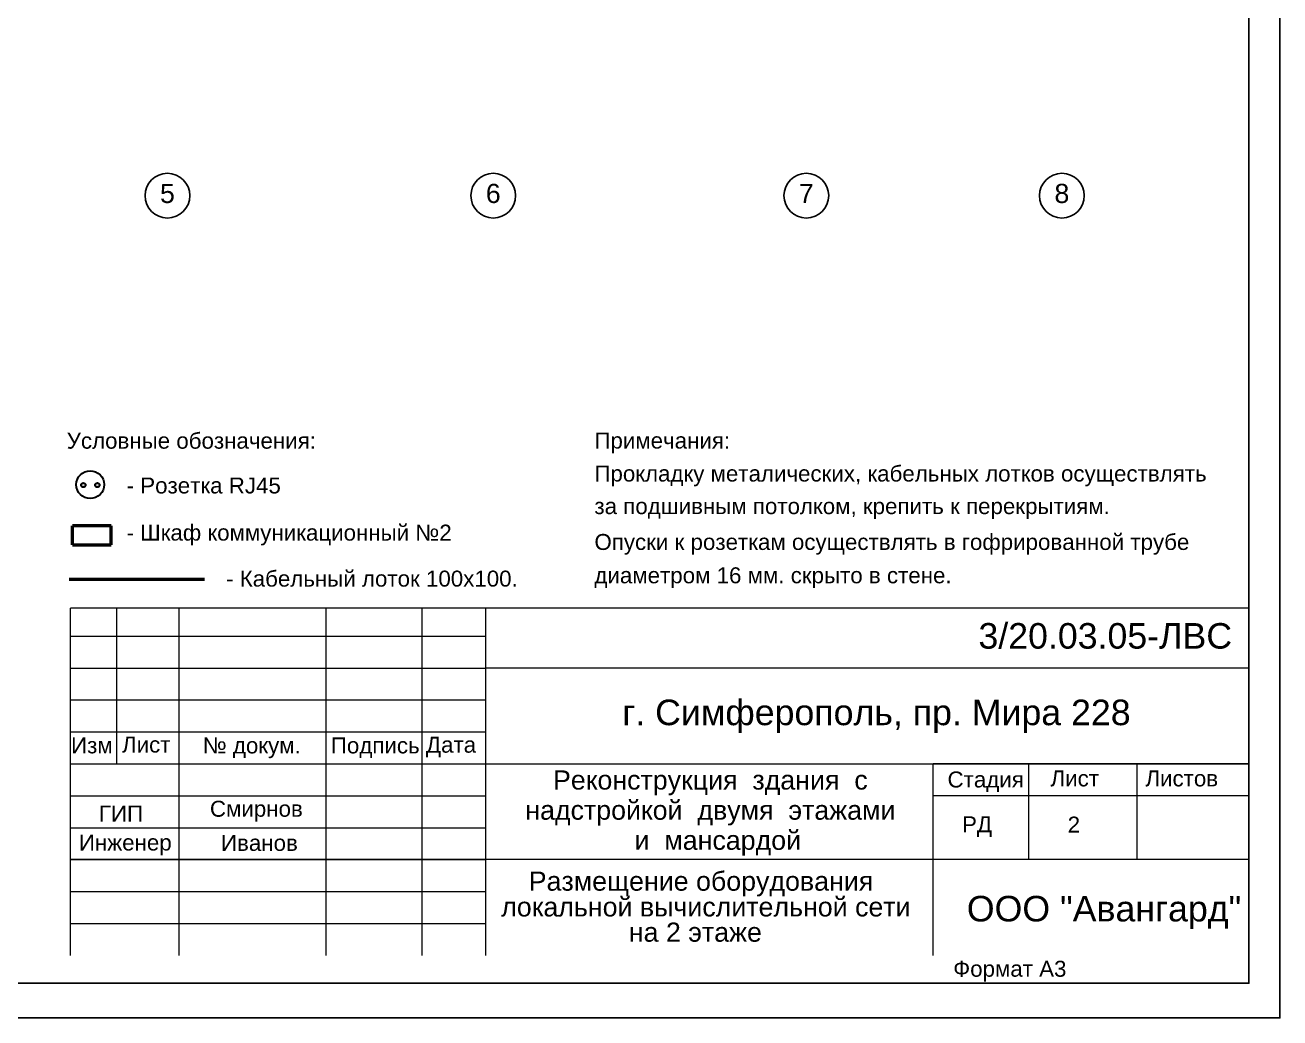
# Model space of a CAD drawing. Header units: millimetres. Extents: x 1293 to 2201, y 83 to 396.
# Drawn here: x 2004.6 to 2201, y 82.8 to 238.2 of the extents above; entities that cross this region are included whole.
import ezdxf
from ezdxf.enums import TextEntityAlignment as Align

# ---------------------------------------------------------------- set-up
doc = ezdxf.new("R2010")
doc.units = ezdxf.units.MM
for name, color, linetype in [('DIMENSIONS', 7, 'Continuous'), ('TEXT_BLOCKS', 7, 'Continuous'), ('ЛВС', 1, 'Continuous')]:
    doc.layers.add(name, color=color, linetype=linetype)
doc.styles.add('1', font='ARIAL.TTF')
doc.styles.get("Standard").update_dxf_attribs({"font": 'ARIAL.TTF', "height": 3})

# ---------------------------------------------------------------- blocks, each defined once
blk = doc.blocks.new('роз')
at = {"layer": 'ЛВС', "lineweight": 30}
h = blk.add_hatch(color=256, dxfattribs=at)
h.paths.add_polyline_path([(372144.46, -252846.29, 1), (372145.16, -252846.29, 1)])
h.paths.add_polyline_path([(372146.66, -252846.29, 1), (372147.36, -252846.29, 1)])
for centre, radius in [((372145.89, -252846.22), 2.18), ((372144.81, -252846.29), 0.347), ((372147.01, -252846.29), 0.347)]:
    blk.add_circle(centre, radius, dxfattribs=at)

msp = doc.modelspace()

# ---------------------------------------------------------------- linework, layer by layer
at = {"linetype": 'Continuous', "lineweight": 20}
for p, q in [((2011.75, 92.57), (2011.75, 146.94)), ((2196.03, 146.94), (2011.75, 146.94)), ((2018.93, 146.94), (2018.93, 122.57)), ((2028.75, 92.57), (2028.75, 146.94)), ((2051.75, 92.57), (2051.75, 146.94)), ((2066.75, 92.57), (2066.75, 146.94)), ((2076.75, 92.57), (2076.75, 146.94)), ((2011.75, 142.57), (2076.75, 142.57)), ((2011.75, 137.57), (2076.75, 137.57)), ((2196.03, 137.55), (2076.75, 137.55)), ((2011.75, 132.57), (2076.75, 132.57)), ((2011.75, 127.57), (2076.75, 127.57)), ((2011.75, 122.57), (2076.75, 122.57)), ((2076.75, 122.57), (2196.03, 122.57)), ((2146.75, 92.57), (2146.75, 122.57)), ((2196.03, 122.57), (2146.75, 122.57)), ((2161.65, 122.57), (2161.65, 107.57)), ((2178.65, 122.57), (2178.65, 107.57)), ((2011.75, 117.57), (2076.75, 117.57)), ((2196.03, 117.57), (2146.75, 117.57)), ((2011.75, 112.57), (2076.75, 112.57)), ((2196.03, 107.57), (2011.75, 107.57)), ((2011.75, 107.57), (2076.75, 107.57)), ((2011.75, 102.57), (2076.75, 102.57)), ((2011.75, 97.57), (2076.75, 97.57))]:
    msp.add_line(p, q, dxfattribs=at)
at = {"color": 7}
for points in [[(1806.94, 395.58), (2201.02, 395.58), (2201.02, 82.8), (1806.94, 82.8)], [(1811.13, 390.89), (2196.17, 390.89), (2196.17, 88.22), (1811.13, 88.22)]]:
    msp.add_lwpolyline(points, close=True, dxfattribs=at)
at = {"layer": 'DIMENSIONS', "linetype": 'Continuous'}
for centre, start, end in [((2026.9, 211.51), 0, 180), ((2077.9, 211.51), 0, 180), ((2126.9, 211.51), 0, 180), ((2166.9, 211.51), 0, 180), ((2026.9, 211.51), 180, 0), ((2077.9, 211.51), 180, 0), ((2126.9, 211.51), 180, 0), ((2166.9, 211.51), 180, 0)]:
    msp.add_arc(centre, 3.5, start, end, dxfattribs=at)
at = {"layer": 'ЛВС', "linetype": 'Continuous', "lineweight": 50}
for p, q in [((2018.07, 159.85), (2012.05, 159.85)), ((2012.05, 156.87), (2012.05, 159.85)), ((2018.07, 156.87), (2018.07, 159.85)), ((2012.05, 156.87), (2018.07, 156.87)), ((2011.54, 151.48), (2032.68, 151.48))]:
    msp.add_line(p, q, dxfattribs=at)

# ---------------------------------------------------------------- block references
at = {"layer": 'ЛВС', "lineweight": 30}
msp.add_blockref('роз', (-370131.08, 253012.49), dxfattribs=at)

# ---------------------------------------------------------------- texts
at = {"linetype": 'Continuous', "lineweight": 20, "style": '1'}
for s, p in [('Изм', (2011.82, 124.21)), ('Лист', (2019.79, 124.33)), ('№ докум.', (2032.43, 124.2)), ('Подпись', (2052.48, 124.2)), ('Дата', (2067.37, 124.31)), ('Стадия', (2149, 118.87)), ('Лист', (2165.12, 119.04)), ('Листов', (2179.97, 119.04)), ('ГИП', (2016.17, 113.52)), ('РД', (2151.27, 111.85)), ('2', (2167.81, 111.81)), ('Инженер', (2013.04, 109)), ('Формат А3', (2149.89, 89.24))]:
    msp.add_text(s, height=2.5, dxfattribs=at).set_placement(p)
for s, p in [('Смирнов', (2033.55, 114.29)), ('Иванов', (2035.28, 108.94))]:
    msp.add_text(s, height=2.5).set_placement(p)
at = {"style": '1'}
msp.add_text('ООО "Авангард"', height=4, dxfattribs=at).set_placement((2152.02, 97.9))
at = {"color": 7, "insert": (2098.09, 132.62), "char_height": 4, "width": 93.5975, "attachment_point": 1}
msp.add_mtext('г. Симферополь, пр. Мира 228', dxfattribs=at)
at = {"layer": 'DIMENSIONS', "lineweight": 0, "style": '1'}
for s, p in [('5', (2026.9, 213.36)), ('6', (2077.9, 213.36)), ('7', (2126.9, 213.36)), ('8', (2166.9, 213.36))]:
    msp.add_text(s, height=3, dxfattribs=at).set_placement(p, align=Align.TOP_CENTER)
at = {"layer": 'TEXT_BLOCKS', "color": 7, "lineweight": 0, "style": '1'}
for s, height, p in [('Примечания:', 2.5, (2093.73, 171.92)), ('Прокладку металических, кабельных лотков осуществлять', 2.5, (2093.73, 166.76)), ('за подшивным потолком, крепить к перекрытиям.', 2.5, (2093.73, 161.66)), ('Опуски к розеткам осуществлять в гофрированной трубе', 2.5, (2093.73, 156.05)), ('диаметром 16 мм. скрыто в стене.', 2.5, (2093.73, 150.83)), ('3/20.03.05-ЛВС', 4, (2153.84, 140.6)), ('Размещение оборудования', 3, (2083.45, 102.71)), ('локальной вычислительной сети', 3, (2079.14, 98.68)), ('на 2 этаже', 3, (2099.12, 94.72))]:
    msp.add_text(s, height=height, dxfattribs=at).set_placement(p)
for s, p in [('Реконструкция  здания  с  ', (2113.04, 118.54)), ('надстройкой  двумя  этажами  ', (2113.04, 113.82)), ('и  мансардой', (2113.04, 109.11))]:
    msp.add_text(s, height=3, dxfattribs=at).set_placement(p, align=Align.CENTER)
at = {"layer": 'ЛВС', "color": 7, "lineweight": -3, "style": '1'}
for s, p in [('Условные обозначения:', (2011.14, 171.9)), ('- Розетка RJ45', (2020.51, 164.89)), ('- Шкаф коммуникационный №2', (2020.51, 157.51)), ('- Кабельный лоток 100х100.', (2036.08, 150.31))]:
    msp.add_text(s, height=2.5, dxfattribs=at).set_placement(p)

doc.saveas('drawing.dxf')
